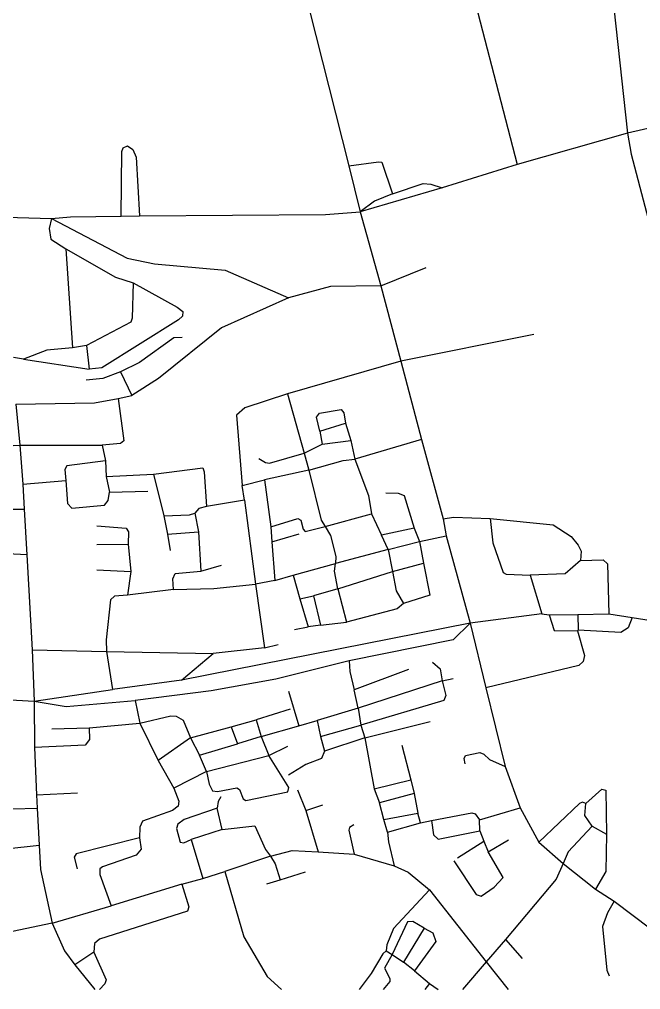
# Model space of a CAD drawing. Header units: inches. Extents: x 13512745 to 13520225, y 3664320 to 3668820.
# Drawn here: x 13513910 to 13514939, y 3664320 to 3665926 of the extents above; entities that cross this region are included whole.
import ezdxf

# ---------------------------------------------------------------- set-up
doc = ezdxf.new("R2010")
doc.units = ezdxf.units.IN
doc.header["$MEASUREMENT"] = 0

msp = doc.modelspace()

# ---------------------------------------------------------------- linework, layer by layer
for points in [[(13514878.6, 3666092.1), (13514916.9, 3665737.2)], [(13514642.3, 3666041.3), (13514734.1, 3665685.5)], [(13514379.2, 3665986.6), (13514455.7, 3665683.4)], [(13515131.9, 3665786.2), (13514916.9, 3665737.2)], [(13514916.9, 3665737.2), (13514734.1, 3665685.5)], [(13514916.9, 3665737.2), (13514922.9, 3665702.7), (13514971.3, 3665520), (13514980.2, 3665388.6), (13515025.8, 3665266.9)], [(13514078.7, 3665599.9), (13514079.6, 3665707), (13514081.8, 3665712.8), (13514089, 3665716.2), (13514098.3, 3665710.5), (13514103.3, 3665697.5), (13514109.3, 3665600.4)], [(13514455.7, 3665683.4), (13514504.9, 3665690.1), (13514510.2, 3665689.4), (13514528, 3665636.7)], [(13514455.7, 3665683.4), (13514474.2, 3665607.3)], [(13514734.1, 3665685.5), (13514610.2, 3665647.1)], [(13514610.2, 3665647.1), (13514474.2, 3665607.3)], [(13514528, 3665636.7), (13514578.5, 3665654), (13514591.4, 3665653), (13514610.2, 3665647.1)], [(13514528, 3665636.7), (13514498.2, 3665625), (13514474.2, 3665607.3)], [(13513888.2, 3665598.3), (13513963.2, 3665595.9)], [(13513963.2, 3665595.9), (13513994.8, 3665599), (13514078.7, 3665599.9)], [(13514078.7, 3665599.9), (13514109.3, 3665600.4)], [(13514109.3, 3665600.4), (13514416.9, 3665602.6), (13514474.2, 3665607.3)], [(13514474.2, 3665607.3), (13514508.7, 3665484.8)], [(13513963.2, 3665595.9), (13513959.5, 3665579.5), (13513962.3, 3665561.8), (13513987.3, 3665545.7)], [(13513963.2, 3665595.9), (13514088.7, 3665530.2), (13514134.1, 3665521.3), (13514251, 3665510.7), (13514355.6, 3665465)], [(13513987.3, 3665545.7), (13514069.2, 3665499.2), (13514098.8, 3665489.6)], [(13513987.3, 3665545.7), (13513998.1, 3665382.3)], [(13514508.7, 3665484.8), (13514583.7, 3665515.1)], [(13514098.8, 3665489.6), (13514096.7, 3665430.9), (13514094.7, 3665424.6), (13514021.4, 3665386)], [(13514098.8, 3665489.6), (13514171.7, 3665449.1), (13514180.7, 3665442), (13514180.4, 3665434.6), (13514173.7, 3665428.2), (13514046.6, 3665348.9), (13514026, 3665346.8)], [(13514508.7, 3665484.8), (13514425.5, 3665483.8), (13514355.6, 3665465)], [(13514508.7, 3665484.8), (13514541.6, 3665360)], [(13514355.6, 3665465), (13514244.7, 3665415.1), (13514140.8, 3665331.5), (13514096.3, 3665303.2)], [(13514761.7, 3665404.1), (13514541.6, 3665360)], [(13514179.7, 3665399.1), (13514165.7, 3665398.6), (13514109, 3665357.9), (13514077.5, 3665342.2)], [(13513998.1, 3665382.3), (13513955.8, 3665378.2), (13513917, 3665363.4)], [(13514021.4, 3665386), (13513998.1, 3665382.3)], [(13514021.4, 3665386), (13514026, 3665346.8)], [(13513917, 3665363.4), (13513900.2, 3665366)], [(13513917, 3665363.4), (13514026, 3665346.8)], [(13514541.6, 3665360), (13514353.9, 3665306)], [(13514541.6, 3665360), (13514576, 3665230.5)], [(13514077.5, 3665342.2), (13514048.5, 3665331.4), (13514020.7, 3665328.6)], [(13514077.5, 3665342.2), (13514096.3, 3665303.2)], [(13513904.3, 3665288.9), (13514034.5, 3665291.3), (13514073.8, 3665298)], [(13514073.8, 3665298), (13514083, 3665227.9), (13514077.6, 3665223.8), (13514047.5, 3665221.2)], [(13514073.8, 3665298), (13514096.3, 3665303.2)], [(13514353.9, 3665306), (13514283.6, 3665282.8), (13514269.7, 3665270.7), (13514279, 3665154.4)], [(13514353.9, 3665306), (13514381.7, 3665207.6)], [(13513904.3, 3665288.9), (13513910.8, 3665221)], [(13514407.8, 3665244), (13514402.4, 3665267.4), (13514407.3, 3665273.7), (13514442.8, 3665280.1), (13514447.2, 3665274.6), (13514450.2, 3665257.3)], [(13514407.8, 3665244), (13514450.2, 3665257.3)], [(13514407.8, 3665244), (13514411.6, 3665222.4)], [(13514450.2, 3665257.3), (13514459, 3665228.9)], [(13514411.6, 3665222.4), (13514459, 3665228.9)], [(13514459, 3665228.9), (13514465.5, 3665197.9)], [(13514576, 3665230.5), (13514465.5, 3665197.9)], [(13514576, 3665230.5), (13514611.7, 3665099.1)], [(13513833.2, 3665217.2), (13513910.8, 3665221)], [(13513910.8, 3665221), (13514047.5, 3665221.2)], [(13513910.8, 3665221), (13513916.2, 3665156.6)], [(13514047.5, 3665221.2), (13514052.8, 3665195.3)], [(13514381.7, 3665207.6), (13514411.6, 3665222.4)], [(13514052.8, 3665195.3), (13513989, 3665187), (13513985.5, 3665180.6), (13513987, 3665162.3)], [(13514052.8, 3665195.3), (13514053.7, 3665169.2)], [(13514306.7, 3665199.1), (13514317.7, 3665192.2), (13514324.1, 3665191), (13514381.7, 3665207.6)], [(13514381.7, 3665207.6), (13514389.4, 3665179.8)], [(13514389.4, 3665179.8), (13514446.1, 3665195.7), (13514465.5, 3665197.9)], [(13514465.5, 3665197.9), (13514488, 3665137.6), (13514493.1, 3665107.5)], [(13514132, 3665173.2), (13514213.8, 3665183.7), (13514216.3, 3665177.1), (13514220, 3665119.3)], [(13514389.4, 3665179.8), (13514315.8, 3665163.8)], [(13514389.4, 3665179.8), (13514409.6, 3665096.8), (13514416.5, 3665086.2)], [(13514053.7, 3665169.2), (13514132, 3665173.2)], [(13514053.7, 3665169.2), (13514059.5, 3665143)], [(13514132, 3665173.2), (13514149.1, 3665104.2)], [(13514279, 3665154.4), (13514315.8, 3665163.8)], [(13514315.8, 3665163.8), (13514326.5, 3665085.7)], [(13513916.2, 3665156.6), (13513987, 3665162.3)], [(13513916.2, 3665156.6), (13513918.4, 3665115.2)], [(13513987, 3665162.3), (13513989.9, 3665124.3), (13513996.9, 3665116.6), (13514051, 3665121.9), (13514057.2, 3665129.6), (13514059.5, 3665143)], [(13514282.8, 3665129.8), (13514279, 3665154.4)], [(13514059.5, 3665143), (13514122.7, 3665144.6)], [(13514516.7, 3665142.1), (13514537.5, 3665141.8), (13514547.5, 3665137.8), (13514564, 3665083.4)], [(13513884.7, 3665115.1), (13513918.4, 3665115.2)], [(13513918.4, 3665115.2), (13513922.5, 3665039.4)], [(13514220, 3665119.3), (13514207.5, 3665116.3), (13514200.7, 3665108.5)], [(13514282.8, 3665129.8), (13514220, 3665119.3)], [(13514282.8, 3665129.8), (13514301.2, 3664990.7)], [(13514149.1, 3665104.2), (13514192, 3665105.8), (13514200.7, 3665108.5)], [(13514149.1, 3665104.2), (13514155.3, 3665073.5)], [(13514200.7, 3665108.5), (13514206.5, 3665077.7)], [(13514326.5, 3665085.7), (13514371.5, 3665099.4), (13514376.4, 3665097.1), (13514379.9, 3665081.9), (13514383.4, 3665078.3), (13514416.5, 3665086.2)], [(13514416.5, 3665086.2), (13514493.1, 3665107.5)], [(13514493.1, 3665107.5), (13514509.8, 3665072.1)], [(13514611.7, 3665099.1), (13514628.9, 3665101.6), (13514689.6, 3665099.4)], [(13514611.7, 3665099.1), (13514616.7, 3665071.1)], [(13514689.6, 3665099.4), (13514794.1, 3665089.4), (13514823.5, 3665069.8), (13514835.2, 3665055.4), (13514840.4, 3665045.5), (13514839, 3665030.2)], [(13514689.6, 3665099.4), (13514694.2, 3665059.6), (13514711.2, 3665010.1), (13514716.2, 3665007.5), (13514756, 3665006.1)], [(13514038.7, 3665087.6), (13514086.8, 3665083.6), (13514090.7, 3665077.7), (13514090.4, 3665056.9)], [(13514326.5, 3665085.7), (13514328.4, 3665061.1)], [(13514416.5, 3665086.2), (13514425.2, 3665071.6), (13514434.4, 3665037), (13514433.6, 3665025.4)], [(13514564, 3665083.4), (13514509.8, 3665072.1)], [(13514564, 3665083.4), (13514572.4, 3665061.4)], [(13514155.3, 3665073.5), (13514206.5, 3665077.7)], [(13514155.3, 3665073.5), (13514159.7, 3665046.6)], [(13514206.5, 3665077.7), (13514210.6, 3665012.3)], [(13514328.4, 3665061.1), (13514373.7, 3665074.1)], [(13514520.7, 3665048.2), (13514509.8, 3665072.1)], [(13514572.4, 3665061.4), (13514616.7, 3665071.1)], [(13514616.7, 3665071.1), (13514656.6, 3664926.6)], [(13514038.7, 3665056.6), (13514090.4, 3665056.9)], [(13514090.4, 3665056.9), (13514094.5, 3665012)], [(13514328.4, 3665061.1), (13514333.2, 3664997.2)], [(13514520.7, 3665048.2), (13514572.4, 3665061.4)], [(13514572.4, 3665061.4), (13514579.1, 3665025.8)], [(13513922.5, 3665039.4), (13513890.5, 3665041.2)], [(13513922.5, 3665039.4), (13513931.4, 3664882.4)], [(13514520.7, 3665048.2), (13514433.6, 3665025.4)], [(13514520.7, 3665048.2), (13514527.8, 3665012.1)], [(13514210.6, 3665012.3), (13514244.7, 3665022.6)], [(13514363.5, 3665005.7), (13514433.6, 3665025.4)], [(13514437.6, 3664983.2), (13514432.1, 3665012.6), (13514433.6, 3665025.4)], [(13514527.8, 3665012.1), (13514579.1, 3665025.8)], [(13514579.1, 3665025.8), (13514589.8, 3664972.7), (13514546.3, 3664958.9)], [(13514839, 3665030.2), (13514814, 3665008), (13514756, 3665006.1)], [(13514839, 3665030.2), (13514876.5, 3665031.1), (13514884, 3665024.8), (13514886.2, 3664942.1)], [(13514038.7, 3665014.6), (13514094.5, 3665012)], [(13514094.5, 3665012), (13514089, 3664972.5)], [(13514165.1, 3664981.9), (13514164.1, 3664999.7), (13514168.3, 3665008.8), (13514210.6, 3665012.3)], [(13514333.2, 3664997.2), (13514363.5, 3665005.7)], [(13514363.5, 3665005.7), (13514374.3, 3664966.8)], [(13514437.6, 3664983.2), (13514527.8, 3665012.1)], [(13514527.8, 3665012.1), (13514534, 3664980.1), (13514546.3, 3664958.9)], [(13514756, 3665006.1), (13514775.2, 3664941.6)], [(13514165.1, 3664981.9), (13514232, 3664983.8), (13514301.2, 3664990.7)], [(13514333.2, 3664997.2), (13514301.2, 3664990.7)], [(13514301.2, 3664990.7), (13514316.3, 3664885.5)], [(13514089, 3664972.5), (13514067.5, 3664971), (13514061.3, 3664965), (13514053.8, 3664899.1), (13514054.7, 3664879.6)], [(13514165.1, 3664981.9), (13514089, 3664972.5)], [(13514374.3, 3664966.8), (13514396.9, 3664971.5)], [(13514437.6, 3664983.2), (13514396.9, 3664971.5)], [(13514396.9, 3664971.5), (13514409, 3664923)], [(13514437.6, 3664983.2), (13514451.8, 3664927.9)], [(13514374.3, 3664966.8), (13514388.1, 3664920.3)], [(13514546.3, 3664958.9), (13514535.6, 3664950.2), (13514451.8, 3664927.9)], [(13514775.2, 3664941.6), (13514656.6, 3664926.6)], [(13514775.2, 3664941.6), (13514787.2, 3664940.1)], [(13514787.2, 3664940.1), (13514834.7, 3664940.6)], [(13514787.2, 3664940.1), (13514795.8, 3664914.5), (13514834.2, 3664913.6)], [(13514834.7, 3664940.6), (13514886.2, 3664942.1)], [(13514834.7, 3664940.6), (13514835.2, 3664914.6)], [(13514886.2, 3664942.1), (13514924.7, 3664935.6)], [(13514656.6, 3664926.6), (13514178.8, 3664832)], [(13514409, 3664923), (13514388.1, 3664920.3)], [(13514409, 3664923), (13514451.8, 3664927.9)], [(13514656.6, 3664926.6), (13514628.3, 3664899.1), (13514456.2, 3664864.1)], [(13514656.6, 3664926.6), (13514682.5, 3664819.2)], [(13514924.7, 3664935.6), (13514918.1, 3664918.9), (13514905.9, 3664911), (13514835.2, 3664914.6)], [(13514924.7, 3664935.6), (13514966.7, 3664929.1)], [(13514365.7, 3664916.1), (13514388.1, 3664920.3)], [(13514834.2, 3664913.6), (13514846, 3664873.1), (13514843.7, 3664862.9), (13514836.6, 3664856.4), (13514682.5, 3664819.2)], [(13514835.2, 3664914.6), (13514834.2, 3664913.6)], [(13514316.3, 3664885.5), (13514338.7, 3664891.1)], [(13513931.4, 3664882.4), (13514054.7, 3664879.6)], [(13513931.4, 3664882.4), (13513934.6, 3664797.3)], [(13514054.7, 3664879.6), (13514231.2, 3664876.4)], [(13514054.7, 3664879.6), (13514064.5, 3664816.5)], [(13514178.8, 3664832), (13514231.2, 3664876.4)], [(13514316.3, 3664885.5), (13514231.2, 3664876.4)], [(13514456.2, 3664864.1), (13514334.6, 3664833.9), (13514227.8, 3664814.4), (13514101.8, 3664798.6)], [(13514456.2, 3664864.1), (13514457.4, 3664846.4), (13514464.6, 3664816)], [(13514594.2, 3664861.6), (13514606.6, 3664850.6), (13514610.3, 3664830.8)], [(13514554.7, 3664849.6), (13514464.6, 3664816)], [(13514178.8, 3664832), (13514064.5, 3664816.5)], [(13514610.3, 3664830.8), (13514471.3, 3664785.6)], [(13514610.3, 3664830.8), (13514616.5, 3664806.6), (13514613, 3664798.5), (13514475.7, 3664757.4)], [(13514610.3, 3664830.8), (13514628.2, 3664834.6)], [(13513691.7, 3664811.1), (13513934.6, 3664797.3)], [(13513934.6, 3664797.3), (13514064.5, 3664816.5)], [(13514355.7, 3664813.6), (13514373, 3664756.3)], [(13514471.3, 3664785.6), (13514464.6, 3664816)], [(13514682.5, 3664819.2), (13514714.7, 3664689.1)], [(13513934.6, 3664797.3), (13513987.9, 3664788.7), (13514101.8, 3664798.6)], [(13513934.6, 3664797.3), (13513935, 3664720.6)], [(13514101.8, 3664798.6), (13514109.6, 3664761.1)], [(13514358.7, 3664784.1), (13514302.1, 3664766.5)], [(13514471.3, 3664785.6), (13514403.5, 3664765.1)], [(13514471.3, 3664785.6), (13514475.7, 3664757.4)], [(13514109.6, 3664761.1), (13514161.2, 3664772.9), (13514169.7, 3664772.7), (13514181.2, 3664765.6), (13514193.4, 3664736.4)], [(13514260.9, 3664755), (13514302.1, 3664766.5)], [(13514302.1, 3664766.5), (13514310.5, 3664739.1)], [(13514373, 3664756.3), (13514403.5, 3664765.1)], [(13514403.5, 3664765.1), (13514408.5, 3664739.1)], [(13514482.4, 3664736.9), (13514590.2, 3664763.6)], [(13514025.6, 3664753.2), (13514026.3, 3664733.8), (13514019, 3664724.3), (13513935, 3664720.6)], [(13513963.7, 3664751.6), (13514025.6, 3664753.2)], [(13514025.6, 3664753.2), (13514109.6, 3664761.1)], [(13514109.6, 3664761.1), (13514140, 3664699.4)], [(13514193.4, 3664736.4), (13514260.9, 3664755)], [(13514260.9, 3664755), (13514271.6, 3664726.8)], [(13514310.5, 3664739.1), (13514373, 3664756.3)], [(13514408.5, 3664739.1), (13514475.7, 3664757.4)], [(13514475.7, 3664757.4), (13514482.4, 3664736.9)], [(13514193.4, 3664736.4), (13514140, 3664699.4)], [(13514193.4, 3664736.4), (13514208.4, 3664708.1)], [(13514310.5, 3664739.1), (13514271.6, 3664726.8)], [(13514310.5, 3664739.1), (13514323.2, 3664707.4)], [(13514408.5, 3664739.1), (13514415.2, 3664714.3)], [(13514482.4, 3664736.9), (13514415.2, 3664714.3)], [(13514482.4, 3664736.9), (13514497.5, 3664652.3)], [(13513935, 3664720.6), (13513938.4, 3664642.5)], [(13514208.4, 3664708.1), (13514271.6, 3664726.8)], [(13514323.2, 3664707.4), (13514354.7, 3664722.6)], [(13514415.2, 3664714.3), (13514410.5, 3664702.2), (13514384.3, 3664692.7), (13514355.7, 3664675.1)], [(13514543.2, 3664724.6), (13514558.3, 3664667.3)], [(13514140, 3664699.4), (13514165.7, 3664653.3)], [(13514219.8, 3664680.9), (13514208.4, 3664708.1)], [(13514219.8, 3664680.9), (13514323.2, 3664707.4)], [(13514219.8, 3664680.9), (13514224.3, 3664659.7), (13514229.8, 3664649.2), (13514238.4, 3664647.6), (13514270.4, 3664654.1), (13514274.4, 3664650.9), (13514280.9, 3664635.9), (13514285.4, 3664632.7), (13514354.8, 3664647.4), (13514356.1, 3664654.3), (13514323.2, 3664707.4)], [(13514648.2, 3664693.6), (13514646.6, 3664702.4), (13514649, 3664707.4), (13514672.4, 3664712.3), (13514679.4, 3664709.8), (13514688.3, 3664700.7), (13514714.7, 3664689.1)], [(13514714.7, 3664689.1), (13514739.2, 3664620.6)], [(13514219.8, 3664680.9), (13514165.7, 3664653.3)], [(13514497.5, 3664652.3), (13514558.3, 3664667.3)], [(13514558.3, 3664667.3), (13514564, 3664644.3)], [(13514165.7, 3664653.3), (13514174.2, 3664631.7), (13514173.1, 3664623.8), (13514163.6, 3664616.4), (13514114.1, 3664598.6), (13514109.9, 3664589), (13514109.2, 3664571.1)], [(13514370.7, 3664650.6), (13514384.7, 3664616.6)], [(13514497.5, 3664652.3), (13514506.3, 3664628.9)], [(13514848.2, 3664628.1), (13514874.8, 3664651.7), (13514881.2, 3664650), (13514882.3, 3664577.4)], [(13513938.4, 3664642.5), (13514006.7, 3664645.7)], [(13513938.4, 3664642.5), (13513939.6, 3664620.5)], [(13514243.7, 3664639.1), (13514239.4, 3664631), (13514237.9, 3664620.5)], [(13514564, 3664644.3), (13514506.3, 3664628.9)], [(13514564, 3664644.3), (13514570.1, 3664612.2)], [(13513858.4, 3664618.1), (13513939.6, 3664620.5)], [(13513939.6, 3664620.5), (13513942.9, 3664559)], [(13514237.9, 3664620.5), (13514183.2, 3664601.6), (13514172.5, 3664593.5), (13514170.3, 3664586.6), (13514176.5, 3664564.1), (13514182.3, 3664563), (13514194.8, 3664568.5)], [(13514245.9, 3664585.2), (13514237.9, 3664620.5)], [(13514384.7, 3664616.6), (13514412.7, 3664625.6)], [(13514513.5, 3664601.5), (13514506.3, 3664628.9)], [(13514671.8, 3664601), (13514739.2, 3664620.6)], [(13514739.2, 3664620.6), (13514770.5, 3664563.9)], [(13514848.2, 3664628.1), (13514842.8, 3664630.3), (13514837.7, 3664627.8), (13514770.5, 3664563.9)], [(13514858.7, 3664590.6), (13514846.2, 3664608.3), (13514848.2, 3664628.1)], [(13514384.7, 3664616.6), (13514404.9, 3664548.1)], [(13514513.5, 3664601.5), (13514570.1, 3664612.2)], [(13514519.5, 3664580.6), (13514513.5, 3664601.5)], [(13514574.5, 3664596), (13514570.1, 3664612.2)], [(13514592.3, 3664599.9), (13514659.4, 3664612.7), (13514664.7, 3664611), (13514671.8, 3664601)], [(13514672.3, 3664582.7), (13514671.8, 3664601)], [(13514245.9, 3664585.2), (13514194.8, 3664568.5)], [(13514245.9, 3664585.2), (13514300, 3664590.9), (13514317.6, 3664551.8), (13514325.7, 3664540.7)], [(13514463.7, 3664592.6), (13514457, 3664588.1), (13514455.9, 3664584.1), (13514464.6, 3664544)], [(13514519.5, 3664580.6), (13514574.5, 3664596)], [(13514574.5, 3664596), (13514592.3, 3664599.9)], [(13514592.3, 3664599.9), (13514596, 3664576.1), (13514603.3, 3664569), (13514672.3, 3664582.7)], [(13514858.7, 3664590.6), (13514818.6, 3664548.1), (13514810.7, 3664528.4)], [(13514858.7, 3664590.6), (13514882.3, 3664577.4)], [(13514109.2, 3664571.1), (13514004, 3664544.8), (13514001, 3664539.1), (13514005.7, 3664519.6)], [(13514109.2, 3664571.1), (13514111.8, 3664552.6), (13514103.8, 3664542.4), (13514047.7, 3664523.1), (13514043.3, 3664519.7), (13514043.6, 3664510.6), (13514062.2, 3664458.8)], [(13514519.5, 3664580.6), (13514521.1, 3664564.3), (13514530.9, 3664524.6)], [(13514672.3, 3664582.7), (13514679.3, 3664565.9)], [(13514882.3, 3664577.4), (13514881.3, 3664515.6), (13514863.8, 3664486.1)], [(13513876.2, 3664549.6), (13513887.7, 3664553.2), (13513942.9, 3664559)], [(13513942.9, 3664559), (13513945, 3664518.6), (13513964.7, 3664429.9)], [(13514194.8, 3664568.5), (13514214.2, 3664503.9)], [(13514635.7, 3664538.1), (13514679.3, 3664565.9)], [(13514679.3, 3664565.9), (13514686.3, 3664548.1)], [(13514686.3, 3664548.1), (13514720.2, 3664567.6)], [(13514770.5, 3664563.9), (13514810.7, 3664528.4)], [(13514325.7, 3664540.7), (13514250.4, 3664515.4)], [(13514325.7, 3664540.7), (13514361.9, 3664550.1), (13514404.9, 3664548.1)], [(13514325.7, 3664540.7), (13514333.9, 3664528), (13514341.7, 3664501.9)], [(13514404.9, 3664548.1), (13514464.6, 3664544)], [(13514464.6, 3664544), (13514530.9, 3664524.6)], [(13514629.7, 3664533.1), (13514666.4, 3664477.6), (13514675, 3664474.6), (13514696.4, 3664489.5), (13514711.2, 3664505.7), (13514686.3, 3664548.1)], [(13514530.9, 3664524.6), (13514554, 3664514.2), (13514589.4, 3664484.9)], [(13514810.7, 3664528.4), (13514799.1, 3664502.8), (13514714.8, 3664403)], [(13514810.7, 3664528.4), (13514863.8, 3664486.1)], [(13514214.2, 3664503.9), (13514250.4, 3664515.4)], [(13514250.4, 3664515.4), (13514281.6, 3664407.3), (13514320.4, 3664341.4), (13514344.2, 3664320)], [(13514341.7, 3664501.9), (13514383.7, 3664515.1)], [(13514179.3, 3664494.5), (13514190.7, 3664457.2), (13514188.5, 3664449.7), (13514042.8, 3664403.3), (13514034.8, 3664396.3), (13514033.4, 3664381.7)], [(13514179.3, 3664494.5), (13514062.2, 3664458.8)], [(13514179.3, 3664494.5), (13514214.2, 3664503.9)], [(13514319.7, 3664495.1), (13514341.7, 3664501.9)], [(13514589.4, 3664484.9), (13514529.5, 3664421.1), (13514518.5, 3664394.2), (13514517.2, 3664384.1)], [(13514589.4, 3664484.9), (13514683.2, 3664365.7)], [(13514863.8, 3664486.1), (13514894.7, 3664466.4)], [(13513964.7, 3664429.9), (13514062.2, 3664458.8)], [(13514894.7, 3664466.4), (13514884.1, 3664447.2), (13514875.9, 3664424.3), (13514882.8, 3664351.9), (13514886.7, 3664342.6)], [(13514894.7, 3664466.4), (13514955.8, 3664420.5)], [(13513964.7, 3664429.9), (13513877.1, 3664411.7), (13513739.7, 3664406.6)], [(13513964.7, 3664429.9), (13513985, 3664384.3), (13514001.8, 3664360.8)], [(13514580.2, 3664421.5), (13514561.7, 3664432.5), (13514553, 3664432.1), (13514527.2, 3664378.1)], [(13514580.2, 3664421.5), (13514546.1, 3664365.1)], [(13514580.2, 3664421.5), (13514594.9, 3664413.9), (13514599.5, 3664399.8), (13514564.4, 3664351)], [(13514714.8, 3664403), (13514683.2, 3664365.7)], [(13514714.8, 3664403), (13514742.7, 3664371.6)], [(13514033.4, 3664381.7), (13514001.8, 3664360.8)], [(13514033.4, 3664381.7), (13514054, 3664336.1), (13514051.7, 3664329.5), (13514042.9, 3664320)], [(13514517.2, 3664384.1), (13514511.9, 3664379), (13514492.5, 3664346.7), (13514473, 3664320)], [(13514527.2, 3664378.1), (13514514.5, 3664355.2), (13514523.3, 3664338.6), (13514523.3, 3664333.6), (13514512.6, 3664320)], [(13514517.2, 3664384.1), (13514527.2, 3664378.1)], [(13514527.2, 3664378.1), (13514546.1, 3664365.1)], [(13514001.8, 3664360.8), (13514035.3, 3664320)], [(13514564.4, 3664351), (13514546.1, 3664365.1)], [(13514683.2, 3664365.7), (13514643.8, 3664320)], [(13514683.2, 3664365.7), (13514719.6, 3664320)], [(13514564.4, 3664351), (13514589.1, 3664330.2)], [(13514589.1, 3664330.2), (13514581.5, 3664320)], [(13514589.1, 3664330.2), (13514603.3, 3664320)]]:
    msp.add_lwpolyline(points)

doc.saveas('drawing.dxf')
